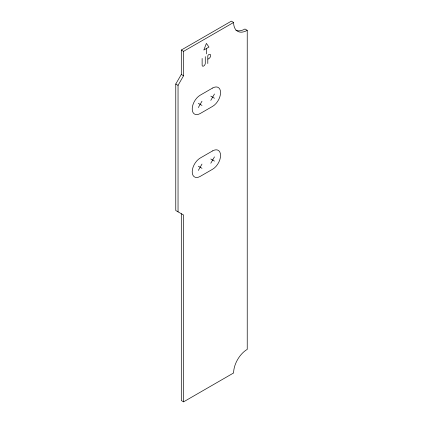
<?xml version="1.0" encoding="UTF-8"?>
<svg xmlns="http://www.w3.org/2000/svg" width="423" height="423" viewBox="0 0 423 423"><rect width="100%" height="100%" fill="white"/><g stroke="black" fill="none" stroke-linecap="round" stroke-linejoin="round"><path stroke-width="0.63" d="M183.571 401.85L183.571 215.027L175.767 210.522L175.767 84.04L181.303 74.453L181.303 50.036L231.349 21.15L233.618 22.461A19.252 11.114 -60 0 0 247.233 30.319L247.233 349.382A19.252 11.114 -60 0 0 233.618 372.959L183.571 401.85L181.303 400.539L181.303 213.721M178.041 211.833L178.041 85.351L183.571 75.759L183.571 51.342L181.303 50.036M198.324 107.558L201.988 101.213M210.802 100.357L214.466 94.006M198.324 170.427L201.988 164.082M210.802 163.225L214.466 156.88M183.571 51.342L233.618 22.461M206.213 48.65L203.823 50.03L206.392 43.405L208.962 47.064L206.392 48.545L206.392 53.885M207.973 59.109L208.909 58.57A2.475 1.428 -60 0 0 210.659 55.54A2.475 1.428 -60 0 0 208.909 54.53L208.645 54.683A1.206 0.693 -60 0 0 207.793 56.159L207.793 63.556M247.233 30.319L244.959 29.007A19.252 11.114 -60 0 1 235.881 30.245M181.303 74.453L183.571 75.759M210.802 96.127L214.466 98.242M175.767 84.04L178.041 85.351M198.324 103.328L201.988 105.443M210.802 158.995L214.466 161.11M198.324 166.197L201.988 168.312M205.271 56.629L205.271 63.291A2.221 1.28 -60 0 1 203.701 66.009A2.221 1.28 -60 0 1 202.131 65.105L202.131 58.443M212.637 88.016L200.158 95.217A11.231 6.482 -60 0 0 192.216 108.97A11.231 6.482 -60 0 0 200.158 113.554L212.637 106.353A11.231 6.482 -60 0 0 220.573 92.6A11.231 6.482 -60 0 0 212.637 88.016M212.637 150.884L200.158 158.086A11.231 6.482 -60 0 0 192.216 171.838A11.231 6.482 -60 0 0 200.158 176.423L212.637 169.221A11.231 6.482 -60 0 0 220.573 155.468A11.231 6.482 -60 0 0 212.637 150.884"/></g></svg>
